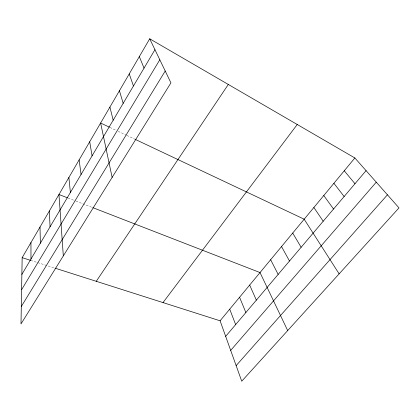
<?xml version="1.0" encoding="UTF-8"?>
<svg xmlns="http://www.w3.org/2000/svg" width="420" height="420" viewBox="0 0 420 420"><rect width="100%" height="100%" fill="white"/><g stroke="black" fill="none" stroke-linecap="round" stroke-linejoin="round"><path stroke-width="0.32" stroke-dasharray="2.1 1.58" d="M30.692 260.389L54.411 267.955M68.056 198.041L75.327 200.86M75.936 201.096L92.211 207.417M109.982 127.444L115.831 130.205M118.167 131.313L126.299 135.156M126.882 135.429L134.983 139.256"/><path stroke-width="0.63" d="M22.16 257.67L21 323.941L170.929 82.866L149.704 38.792L22.16 257.67L30.692 260.389M21.866 274.428L154.948 49.681M21.599 289.716L159.805 59.766M21.305 306.516L165.218 71.011M96.264 281.306L228.307 84.457M163.002 302.594L297.239 124.498M220.096 320.801L354.863 157.972L399 207.884L241.726 381.208L220.096 320.801L55.02 268.149M225.666 336.362L366.067 170.641M230.69 350.385L376.262 182.175M236.14 365.615L387.44 194.812M67.452 197.804L58.968 194.513L63.32 255.896M92.815 207.648L260.022 272.559L287.684 330.561M109.394 127.166L100.621 123.023L112.135 177.408M135.56 139.529L304.18 219.203L339.134 273.861M149.704 38.792L354.863 157.972M344.264 170.777L354.974 183.734M333.9 183.293L344.137 196.523M323.773 195.531L333.554 209.013M313.871 207.496L323.211 221.225M292.709 233.069L301.14 247.275M281.531 246.572L289.495 261.019M270.637 259.733L278.161 274.402M249.669 285.07L256.358 300.137M239.568 297.276L245.868 312.517M139.325 56.605L144.039 68.103M229.714 309.183L235.641 324.587M129.234 73.915L133.455 85.979M119.432 90.741L123.176 103.341M109.898 107.105L113.19 120.199M89.702 141.766L92.085 155.846M79.128 159.904L81.055 174.473M68.891 177.482L70.387 192.491M49.345 211.024L50.059 226.821M40.01 227.036L40.373 243.18M30.954 242.582L30.975 259.046"/></g></svg>
